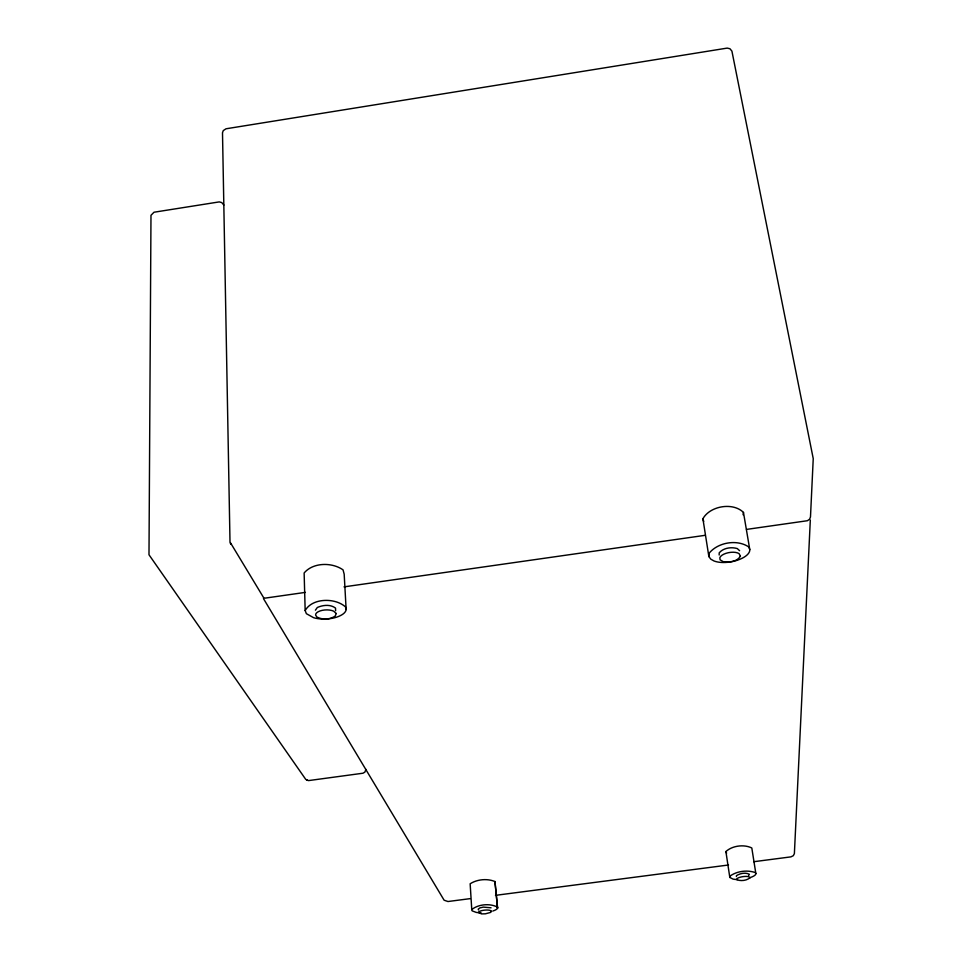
<?xml version="1.0" encoding="UTF-8"?>
<svg xmlns="http://www.w3.org/2000/svg" width="962" height="962" viewBox="0 0 962 962"><rect width="100%" height="100%" fill="white"/><g stroke="black" fill="none" stroke-linecap="round" stroke-linejoin="round"><path stroke-width="1.44" d="M719.179 555.026L719.203 552.837C723.52 547.823 731.156 546.825 737.277 548.556L739.598 550.709M810.317 520.105L794.384 853.619L793.325 855.687L790.884 856.877L753.775 861.712M736.387 876.55L736.435 875.66C740.079 873.376 745.442 872.209 749.398 874.29L748.64 875.48M708.862 556.565L709.162 553.174C718.025 542.291 737.157 539.033 748.797 546.981L749.771 549.555A20.322 9.175 -9.5 0 1 740.187 559.15A20.334 9.175 -9.5 0 1 713.972 560.954L710.822 559.175L708.862 556.565L702.909 518.758C709.956 505.916 732.924 501.936 743.47 512.433L749.771 549.555M743.073 514.754L743.47 512.433M365.969 769.396L364.863 772.125L362.975 773.22L308.513 780.603L305.712 779.34L148.99 554.761L150.986 215.308L154.004 212.229L219.24 201.9L221.741 202.573L223.857 205.074M737.457 879.521A12.903 3.716 -7.8 0 1 732.996 879.088L729.809 877.428L730.062 876.045C737.024 871.067 747.197 869.78 755.254 872.546L755.855 873.568A12.891 3.716 -7.8 0 1 749.711 877.705M305.17 610.569C312.289 597.751 335.353 597.594 345.514 606.95A20.022 8.886 -2.8 0 1 339.899 615.86A20.034 8.886 -2.8 0 1 313.612 617.7L306.373 613.684L305.17 610.569L304.136 572.979C313.083 562.325 331.95 562.097 343.037 569.865L344.18 574.158L346.14 609.487M315.404 610.197L317.328 607.491C323.016 604.99 330.291 604.148 335.522 608.092L335.618 610.738M729.809 877.428L725.901 851.55C732.274 845.634 743.975 844.131 751.803 847.967L755.855 873.568M481.012 912.758A12.734 3.656 -5.4 0 1 476.202 912.385L472.138 910.858L471.765 909.571C478.379 904.148 489.935 903.186 497.45 907.094A12.722 3.656 -5.4 0 1 492.929 910.99M305.399 592.376L265.296 598.099L263.636 597.691L230.002 541.991L222.499 132.768L223.268 130.604L226.022 128.788L727.2 48.1L729.942 48.737L731.914 51.118L813.239 458.633L810.485 516.967L809.607 519.215L807.395 520.719L746.5 529.413M344.011 586.868L704.918 535.353M470.25 898.628L447.979 901.526L444.119 900.216L263.444 598.556M495.49 895.345L728.535 864.994M491.065 907.815L483.237 907.106L479.749 907.984L478.21 909.174L478.571 910.004M306.577 780.026L307.467 780.422M494.961 881.541L497.57 908.152L494.961 881.541C487.193 878.306 477.2 879.28 470.153 883.777L471.765 909.571M230.255 543.085L231.024 544.336M725.901 851.55L726.611 853.21M702.909 518.758L703.715 521.512M336.207 613.503L335.209 616.053C329.906 619.672 322.486 619.973 316.835 616.991L315.608 615.031A10.305 4.545 -2.8 0 1 322.15 610.365A10.305 4.545 -2.8 0 1 333.706 611.195L336.207 613.503M740.415 556.192C736.988 561.844 729.388 562.349 723.448 561.784L720.093 559.824L719.829 557.695A10.462 4.69 -9.5 0 1 728.33 552.705A10.462 4.69 -9.5 0 1 739.093 553.667L740.415 556.192M491.534 911.327L490.608 912.421L485.401 913.816L481.505 913.9L478.451 912.457A6.542 1.864 -5.4 0 1 483.092 910.341A6.542 1.864 -5.4 0 1 490.223 910.413L491.534 911.327M749.903 877.837C746.488 880.675 741.113 881.216 736.976 879.809L736.844 878.955A6.638 1.9 -7.8 0 1 742.279 876.731A6.638 1.9 -7.8 0 1 749.085 876.851L749.903 877.837"/></g></svg>
